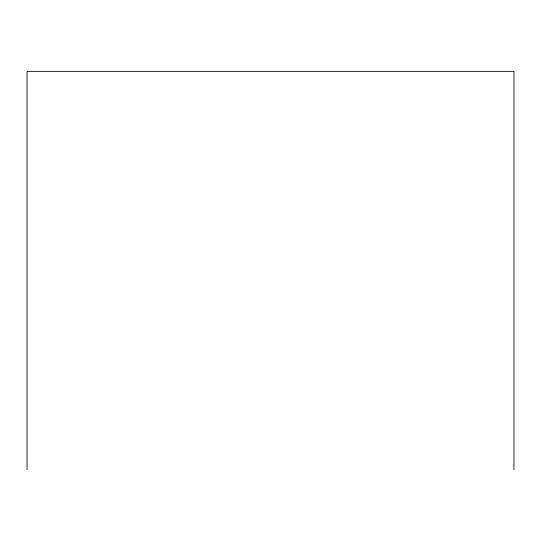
<?xml version="1.0" encoding="UTF-8"?>
<svg xmlns="http://www.w3.org/2000/svg" width="541" height="541" viewBox="0 0 541 541"><rect width="100%" height="100%" fill="white"/><g stroke="black" fill="none" stroke-linecap="round" stroke-linejoin="round"><path stroke-width="0.81" d="M513.95 469.642L513.95 71.358L27.05 71.358L27.05 469.642"/></g></svg>
